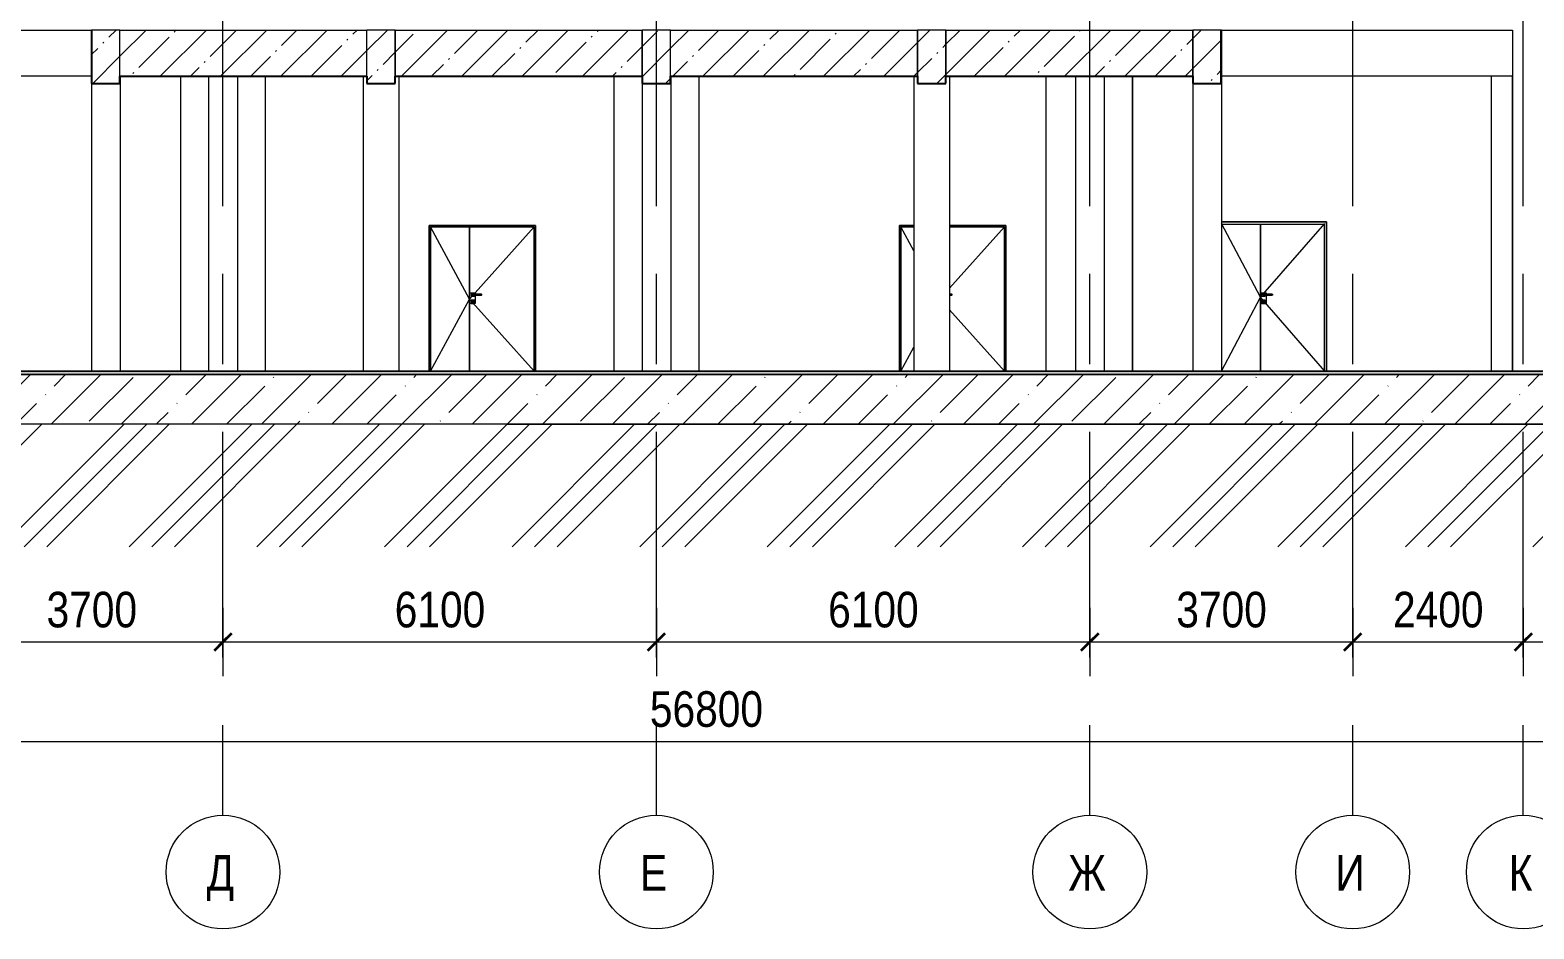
# Model space of a CAD drawing. Header units: millimetres. Extents: x -37960 to 31006, y -24503 to 30326.
# Drawn here: x -12498 to 8667, y -24503 to -11850 of the extents above; entities that cross this region are included whole.
import ezdxf

# ---------------------------------------------------------------- set-up
doc = ezdxf.new("R2010")
doc.units = ezdxf.units.MM
doc.linetypes.add('Осевые', pattern=[6350, 1270, -952.5, 3175, -952.5])
for name, color, linetype, lineweight in [('Двери', 7, 'Continuous', 9), ('Каркас несущий', 7, 'Continuous', 9), ('Каркас несущий-1', 7, 'Continuous', 25), ('Каркас_Импост', 7, 'Continuous', 9), ('Общие ребра', 7, 'Continuous', 9), ('Основа _2_-1', 7, 'Continuous', 9), ('Отделка 1 _4_-1', 7, 'Continuous', 9), ('Панель', 7, 'Continuous', 9), ('Перекрытия', 7, 'Continuous', 9), ('Размеры', 7, 'Continuous', 9), ('Размеры-200', 7, 'Continuous', 9), ('Стены', 7, 'Continuous', 9), ('Фундамент несущей конструкции', 7, 'Continuous', 9), ('Фундамент несущей конструкции-1', 7, 'Continuous', 18), ('Черная _3 сплошная', 7, 'Continuous', 18), ('Штриховка разреза-3', 7, 'Continuous', 9), ('Элементы узлов', 7, 'Continuous', 9)]:
    doc.layers.add(name, color=color, linetype=linetype, lineweight=lineweight)
for name, color, linetype, lineweight, true_color in [('Оси-1', 7, 'Continuous', 18, 0xaaaaaa), ('Оси-2', 7, 'Continuous', 9, 0xaaaaaa), ('Оси-3', 7, 'Осевые', 9, 0xaaaaaa), ('Элементы узлов-2', 7, 'Continuous', 9, 0x585858)]:
    doc.layers.add(name, color=color, linetype=linetype, lineweight=lineweight, true_color=true_color)
doc.styles.add('Arial Narrow', font='ARIALN.TTF', dxfattribs={"height": 500})
doc.dimstyles.new('Диагональ_-_2_5_мм_Arial_narrow', dxfattribs={"dimscale": 304.8, "dimtxt": 511.715487, "dimasz": 0.787402, "dimexe": 1.574803, "dimexo": 0.0625, "dimgap": 0.19685, "dimtad": 1, "dimdec": 0, "dimzin": 0, "dimdsep": 46, "dimtxsty": 'Arial Narrow', "dimblk1": 'OBLIQUE', "dimblk2": 'OBLIQUE', "dimsah": 1, "dimcen": 0.09, "dimdle": 1.574803, "dimazin": 0, "dimtfac": 1, "dimtdec": 4, "dimtix": 1, "dimtmove": 0, "dimatfit": 3, "dimfxl": 1.574803, "dimfxlon": 1, "dimtvp": 1, "dimtolj": 1, "dimtzin": 0, "dimarcsym": 2})
pattern_1 = [(45, (-3145.5, 6475), (-424.264, 424.264), [600, -100, 20, -100]), (45, (-3145.5, 6899), (-424.264, 424.264), [])]

# ---------------------------------------------------------------- blocks, each defined once
blk = doc.blocks.new('Стена монолитная - Стена монолитная-463893-Разрез 3-3')
at = {"layer": 'Стены'}
for p, q in [((-2233, -16700), (-19933, -16700)), ((-343, -16700), (-2233, -16700)), ((2917, -16700), (-343, -16700)), ((5567, -16700), (3977, -16700)), ((11217, -16700), (5567, -16700))]:
    blk.add_line(p, q, dxfattribs=at)
blk = doc.blocks.new('Дверь - Полуторная_001 - ДВ3_20-15-6256087-Разрез 3-3')
at = {"layer": 'Двери'}
for p, q in [((-6313, -15522), (-6313, -15518)), ((-6313, -15518), (-6313, -15522)), ((-6313, -15522), (-6313, -15727)), ((-6313, -15701), (-6313, -15549)), ((-6313, -15549), (-6233, -15549)), ((-6245, -15552), (-6290, -15552)), ((-6290, -15552), (-6290, -15598)), ((-6290, -15598), (-6245, -15598)), ((-6245, -15652), (-6290, -15652)), ((-6290, -15652), (-6290, -15698)), ((-6275, -15568), (-6275, -15583)), ((-6275, -15568), (-6271, -15568)), ((-6275, -15583), (-6275, -15568)), ((-6271, -15583), (-6275, -15583)), ((-6271, -15568), (-6145, -15568)), ((-6145, -15583), (-6271, -15583)), ((-6145, -15568), (-6260, -15568)), ((-6260, -15583), (-6145, -15583)), ((-6245, -15568), (-6245, -15552)), ((-6245, -15598), (-6245, -15583)), ((-6245, -15698), (-6245, -15652)), ((-6233, -15549), (-6233, -15701)), ((-6145, -15568), (-6142, -15568)), ((-6142, -15583), (-6145, -15583)), ((-6139, -15583), (-6139, -15568)), ((-6233, -15701), (-6313, -15701)), ((-6313, -15727), (-6313, -15732)), ((-6313, -15732), (-6313, -15727)), ((-6290, -15698), (-6245, -15698)), ((-6273, -15676), (-6273, -15686)), ((-6273, -15676), (-6273, -15686)), ((-6263, -15686), (-6263, -15676)), ((-6263, -15686), (-6263, -15676))]:
    blk.add_line(p, q, dxfattribs=at)
for centre, radius, start, end in [((-6268, -15669), 8.37, 306.6737, 233.3263), ((-6268, -15669), 8.37, 218.9937, 233.3263), ((-6268, -15686), 5, 180, 0), ((-6268, -15686), 5, 240, 300), ((-6268, -15669), 8.37, 306.6737, 321.0063)]:
    blk.add_arc(centre, radius, start, end, dxfattribs=at)
at = {"layer": 'Каркас_Импост'}
for p, q in [((-6883, -14600), (-6883, -16650)), ((-5383, -14600), (-6883, -14600)), ((-5383, -14600), (-5383, -16650)), ((-6863, -16650), (-6863, -14620)), ((-6863, -14620), (-5403, -14620)), ((-5403, -14620), (-6863, -14620)), ((-6863, -14620), (-6863, -16650)), ((-5403, -14620), (-5403, -16650)), ((-5403, -14620), (-5403, -16650)), ((-6863, -16650), (-6883, -16650)), ((-6853, -16650), (-6863, -16650)), ((-5403, -16650), (-5413, -16650)), ((-5383, -16650), (-5403, -16650))]:
    blk.add_line(p, q, dxfattribs=at)
at = {"layer": 'Панель'}
for p, q in [((-6313, -14621), (-6862, -14621)), ((-6862, -14621), (-6862, -16650)), ((-5404, -14621), (-6313, -14621)), ((-6313, -14621), (-6313, -16650)), ((-6313, -16650), (-6313, -14621)), ((-5404, -16650), (-5404, -14621)), ((-6862, -16650), (-6313, -16650)), ((-6313, -16650), (-5404, -16650))]:
    blk.add_line(p, q, dxfattribs=at)
at = {"layer": 'Элементы узлов'}
for p, q in [((-6313, -15636), (-6862, -14621)), ((-6313, -15636), (-5404, -14621)), ((-6862, -16650), (-6313, -15636)), ((-5404, -16650), (-6313, -15636))]:
    blk.add_line(p, q, dxfattribs=at)
blk = doc.blocks.new('Дверь - Полуторная_001 - ДВ3_20-15-V73-Разрез 3-3')
at = {"layer": 'Двери'}
for p, q in [((442, -15568), (475, -15568)), ((475, -15568), (442, -15568)), ((442, -15583), (475, -15583)), ((475, -15583), (442, -15583)), ((475, -15568), (478, -15568)), ((478, -15583), (475, -15583)), ((481, -15583), (481, -15568))]:
    blk.add_line(p, q, dxfattribs=at)
at = {"layer": 'Каркас_Импост'}
for p, q in [((-263, -14600), (-263, -16650)), ((-60, -14600), (-263, -14600)), ((1237, -14600), (442, -14600)), ((1237, -14600), (1237, -16650)), ((-243, -16650), (-243, -14620)), ((-243, -14620), (-60, -14620)), ((-60, -14620), (-243, -14620)), ((-243, -14620), (-243, -16650)), ((442, -14620), (1217, -14620)), ((1217, -14620), (442, -14620)), ((1217, -14620), (1217, -16650)), ((1217, -14620), (1217, -16650)), ((-243, -16650), (-263, -16650)), ((-233, -16650), (-243, -16650)), ((1217, -16650), (1207, -16650)), ((1237, -16650), (1217, -16650))]:
    blk.add_line(p, q, dxfattribs=at)
at = {"layer": 'Панель'}
for p, q in [((-60, -14621), (-242, -14621)), ((-242, -14621), (-242, -16650)), ((1216, -14621), (442, -14621)), ((1216, -16650), (1216, -14621)), ((-242, -16650), (307, -16650)), ((307, -16650), (1216, -16650))]:
    blk.add_line(p, q, dxfattribs=at)
at = {"layer": 'Элементы узлов'}
for p, q in [((-60, -14957), (-242, -14621)), ((442, -15485), (1216, -14621)), ((1216, -16650), (442, -15786)), ((-242, -16650), (-60, -16314))]:
    blk.add_line(p, q, dxfattribs=at)
blk = doc.blocks.new('Фундаментная плита1 - Фундаментная плита-5964020-Разрез 3-3')
at = {"layer": 'Фундамент несущей конструкции'}
h = blk.add_hatch(dxfattribs=at)
h.set_pattern_fill('FP_1', color=256, style=0, pattern_type=2)
h.set_pattern_definition([(45, (-3145.5, 6475), (-493.914, 493.914), []), (45, (-2651.6, 6475), (-493.914, 493.914), [873.125, -174.625, 6.706, -167.919])])
h.paths.add_polyline_path([(-31683, -17400), (25467, -17400), (25467, -16700), (-31683, -16700)], flags=0)
for p, q in [((2477, -16700), (2917, -16700)), ((2027, -17400), (4427, -17400)), ((6967, -17400), (13367, -17400)), ((7791, -17400), (8667, -17400))]:
    blk.add_line(p, q, dxfattribs=at)
at = {"layer": 'Фундамент несущей конструкции-1'}
for p, q in [((25167, -16700), (-31383, -16700)), ((-5783, -17400), (25467, -17400))]:
    blk.add_line(p, q, dxfattribs=at)
blk = doc.blocks.new('Дверь - Полуторная_001 - ДВ3__21-15-7074132-Разрез 3-3')
at = {"layer": 'Двери'}
for p, q in [((4817, -15522), (4817, -15518)), ((4817, -15518), (4817, -15522)), ((4817, -15522), (4817, -15727)), ((4817, -15701), (4817, -15549)), ((4817, -15549), (4897, -15549)), ((4885, -15552), (4840, -15552)), ((4840, -15552), (4840, -15598)), ((4840, -15598), (4885, -15598)), ((4885, -15652), (4840, -15652)), ((4840, -15652), (4840, -15698)), ((4855, -15568), (4855, -15583)), ((4855, -15568), (4859, -15568)), ((4855, -15568), (4855, -15583)), ((4859, -15583), (4855, -15583)), ((4859, -15568), (4985, -15568)), ((4985, -15583), (4859, -15583)), ((4985, -15568), (4870, -15568)), ((4870, -15583), (4985, -15583)), ((4885, -15568), (4885, -15552)), ((4885, -15598), (4885, -15583)), ((4885, -15698), (4885, -15652)), ((4897, -15549), (4897, -15701)), ((4985, -15568), (4988, -15568)), ((4988, -15583), (4985, -15583)), ((4991, -15583), (4991, -15568)), ((4897, -15701), (4817, -15701)), ((4817, -15727), (4817, -15732)), ((4817, -15732), (4817, -15727)), ((4840, -15698), (4885, -15698)), ((4857, -15676), (4857, -15686)), ((4857, -15676), (4857, -15686)), ((4867, -15686), (4867, -15676)), ((4867, -15686), (4867, -15676))]:
    blk.add_line(p, q, dxfattribs=at)
for centre, radius, start, end in [((4862, -15669), 8.37, 306.6737, 233.3263), ((4862, -15669), 8.37, 218.9937, 233.3263), ((4862, -15686), 5, 180, 0), ((4862, -15686), 5, 240, 300), ((4862, -15669), 8.37, 306.6737, 321.0063)]:
    blk.add_arc(centre, radius, start, end, dxfattribs=at)
at = {"layer": 'Каркас_Импост'}
for p, q in [((5747, -14550), (4267, -14550)), ((4277, -16650), (4277, -14580)), ((4277, -14580), (5717, -14580)), ((5717, -14580), (5717, -16650)), ((5747, -16650), (5747, -14550)), ((4277, -16650), (4247, -16650)), ((5747, -16650), (5717, -16650))]:
    blk.add_line(p, q, dxfattribs=at)
at = {"layer": 'Панель'}
for p, q in [((4817, -14580), (4817, -16650)), ((4817, -16650), (4817, -14580)), ((4268, -16650), (4817, -16650)), ((4817, -16650), (5726, -16650))]:
    blk.add_line(p, q, dxfattribs=at)
at = {"layer": 'Элементы узлов'}
for p, q in [((4817, -15610), (4268, -14571)), ((4817, -15610), (5726, -14571)), ((4268, -16650), (4817, -15610)), ((5726, -16650), (4817, -15610))]:
    blk.add_line(p, q, dxfattribs=at)
blk = doc.blocks.new('Ось сетки - По умолчанию 2-349628-Разрез 3-3')
at = {"layer": 'Оси-1'}
blk.add_circle((-31383, -23703), 800, dxfattribs=at)
blk = doc.blocks.new('DIMBLOCK5-Разрез 3-3')
at = {"layer": 'Размеры-200', "lineweight": 35}
for points in [[(-13483, -20464), (-13363, -20344), (-13603, -20584)], [(-9783, -20464), (-9663, -20344), (-9903, -20584)]]:
    blk.add_hatch(color=256, dxfattribs=at).paths.add_polyline_path(points, flags=0)
at = {"layer": 'Размеры-200'}
for p, q in [((-13483, -19984), (-13483, -20944)), ((-13483, -20464), (-13483, -19984)), ((-9783, -19984), (-9783, -20944)), ((-9783, -20464), (-9783, -19984)), ((-13483, -20464), (-9783, -20464))]:
    blk.add_line(p, q, dxfattribs=at)
at = {"layer": 'Размеры-200', "lineweight": 35}
for p, q in [((-13363, -20344), (-13603, -20584)), ((-13603, -20584), (-13483, -20464)), ((-13483, -20464), (-13363, -20344)), ((-9663, -20344), (-9903, -20584)), ((-9903, -20584), (-9783, -20464)), ((-9783, -20464), (-9663, -20344))]:
    blk.add_line(p, q, dxfattribs=at)
at = {"layer": 'Размеры-200', "color": 0, "insert": (-12266, -19758), "char_height": 500, "width": 1520.53, "attachment_point": 1, "line_spacing_factor": 0.974696, "style": 'Arial Narrow'}
blk.add_mtext('3700', dxfattribs=at)
blk = doc.blocks.new('_Oblique')
at = {"color": 0, "linetype": 'ByBlock', "lineweight": -2}
blk.add_line((-0.5, -0.5), (0.5, 0.5), dxfattribs=at)
blk = doc.blocks.new('DIMBLOCK6-Разрез 3-3')
at = {"layer": 'Размеры-200', "lineweight": 35}
for points in [[(-9783, -20464), (-9663, -20344), (-9903, -20584)], [(-3683, -20464), (-3563, -20344), (-3803, -20584)]]:
    blk.add_hatch(color=256, dxfattribs=at).paths.add_polyline_path(points, flags=0)
at = {"layer": 'Размеры-200'}
for p, q in [((-9783, -19984), (-9783, -20944)), ((-9783, -20464), (-9783, -19984)), ((-3683, -19984), (-3683, -20944)), ((-3683, -20464), (-3683, -19984)), ((-9783, -20464), (-3683, -20464))]:
    blk.add_line(p, q, dxfattribs=at)
at = {"layer": 'Размеры-200', "lineweight": 35}
for p, q in [((-9663, -20344), (-9903, -20584)), ((-9903, -20584), (-9783, -20464)), ((-9783, -20464), (-9663, -20344)), ((-3563, -20344), (-3803, -20584)), ((-3803, -20584), (-3683, -20464)), ((-3683, -20464), (-3563, -20344))]:
    blk.add_line(p, q, dxfattribs=at)
at = {"layer": 'Размеры-200', "color": 0, "insert": (-7366, -19758), "char_height": 500, "width": 1520.53, "attachment_point": 1, "line_spacing_factor": 0.974696, "style": 'Arial Narrow'}
blk.add_mtext('6100', dxfattribs=at)
blk = doc.blocks.new('DIMBLOCK7-Разрез 3-3')
at = {"layer": 'Размеры-200', "lineweight": 35}
for points in [[(-3683, -20464), (-3563, -20344), (-3803, -20584)], [(2417, -20464), (2537, -20344), (2297, -20584)]]:
    blk.add_hatch(color=256, dxfattribs=at).paths.add_polyline_path(points, flags=0)
at = {"layer": 'Размеры-200'}
for p, q in [((-3683, -19984), (-3683, -20944)), ((-3683, -20464), (-3683, -19984)), ((2417, -19984), (2417, -20944)), ((2417, -20464), (2417, -19984)), ((-3683, -20464), (2417, -20464))]:
    blk.add_line(p, q, dxfattribs=at)
at = {"layer": 'Размеры-200', "lineweight": 35}
for p, q in [((-3563, -20344), (-3803, -20584)), ((-3803, -20584), (-3683, -20464)), ((-3683, -20464), (-3563, -20344)), ((2537, -20344), (2297, -20584)), ((2297, -20584), (2417, -20464)), ((2417, -20464), (2537, -20344))]:
    blk.add_line(p, q, dxfattribs=at)
at = {"layer": 'Размеры-200', "color": 0, "insert": (-1266, -19758), "char_height": 500, "width": 1520.53, "attachment_point": 1, "line_spacing_factor": 0.974696, "style": 'Arial Narrow'}
blk.add_mtext('6100', dxfattribs=at)
blk = doc.blocks.new('DIMBLOCK8-Разрез 3-3')
at = {"layer": 'Размеры-200', "lineweight": 35}
for points in [[(2417, -20464), (2537, -20344), (2297, -20584)], [(6117, -20464), (6237, -20344), (5997, -20584)]]:
    blk.add_hatch(color=256, dxfattribs=at).paths.add_polyline_path(points, flags=0)
at = {"layer": 'Размеры-200'}
for p, q in [((2417, -19984), (2417, -20944)), ((2417, -20464), (2417, -19984)), ((6117, -19984), (6117, -20944)), ((6117, -20464), (6117, -19984)), ((2417, -20464), (6117, -20464))]:
    blk.add_line(p, q, dxfattribs=at)
at = {"layer": 'Размеры-200', "lineweight": 35}
for p, q in [((2537, -20344), (2297, -20584)), ((2297, -20584), (2417, -20464)), ((2417, -20464), (2537, -20344)), ((6237, -20344), (5997, -20584)), ((5997, -20584), (6117, -20464)), ((6117, -20464), (6237, -20344))]:
    blk.add_line(p, q, dxfattribs=at)
at = {"layer": 'Размеры-200', "color": 0, "insert": (3634, -19758), "char_height": 500, "width": 1520.53, "attachment_point": 1, "line_spacing_factor": 0.974696, "style": 'Arial Narrow'}
blk.add_mtext('3700', dxfattribs=at)
blk = doc.blocks.new('DIMBLOCK9-Разрез 3-3')
at = {"layer": 'Размеры-200', "lineweight": 35}
for points in [[(6117, -20464), (6237, -20344), (5997, -20584)], [(8517, -20464), (8637, -20344), (8397, -20584)]]:
    blk.add_hatch(color=256, dxfattribs=at).paths.add_polyline_path(points, flags=0)
at = {"layer": 'Размеры-200'}
for p, q in [((6117, -19984), (6117, -20944)), ((6117, -20464), (6117, -19984)), ((8517, -19984), (8517, -20944)), ((8517, -20464), (8517, -19984)), ((6117, -20464), (8517, -20464))]:
    blk.add_line(p, q, dxfattribs=at)
at = {"layer": 'Размеры-200', "lineweight": 35}
for p, q in [((6237, -20344), (5997, -20584)), ((5997, -20584), (6117, -20464)), ((6117, -20464), (6237, -20344)), ((8637, -20344), (8397, -20584)), ((8397, -20584), (8517, -20464)), ((8517, -20464), (8637, -20344))]:
    blk.add_line(p, q, dxfattribs=at)
at = {"layer": 'Размеры-200', "color": 0, "insert": (6684, -19758), "char_height": 500, "width": 1520.53, "attachment_point": 1, "line_spacing_factor": 0.974696, "style": 'Arial Narrow'}
blk.add_mtext('2400', dxfattribs=at)
blk = doc.blocks.new('DIMBLOCK10-Разрез 3-3')
at = {"layer": 'Размеры-200', "lineweight": 35}
for points in [[(8517, -20464), (8637, -20344), (8397, -20584)], [(11717, -20464), (11837, -20344), (11597, -20584)]]:
    blk.add_hatch(color=256, dxfattribs=at).paths.add_polyline_path(points, flags=0)
at = {"layer": 'Размеры-200'}
for p, q in [((8517, -19984), (8517, -20944)), ((8517, -20464), (8517, -19984)), ((11717, -19984), (11717, -20944)), ((11717, -20464), (11717, -19984)), ((8517, -20464), (11717, -20464))]:
    blk.add_line(p, q, dxfattribs=at)
at = {"layer": 'Размеры-200', "lineweight": 35}
for p, q in [((8637, -20344), (8397, -20584)), ((8397, -20584), (8517, -20464)), ((8517, -20464), (8637, -20344)), ((11837, -20344), (11597, -20584)), ((11597, -20584), (11717, -20464)), ((11717, -20464), (11837, -20344))]:
    blk.add_line(p, q, dxfattribs=at)
at = {"layer": 'Размеры-200', "color": 0, "insert": (9484, -19758), "char_height": 500, "width": 1520.53, "attachment_point": 1, "line_spacing_factor": 0.974696, "style": 'Arial Narrow'}
blk.add_mtext('3200', dxfattribs=at)
blk = doc.blocks.new('DIMBLOCK14-Разрез 3-3')
at = {"layer": 'Размеры-200', "lineweight": 35}
for points in [[(-31383, -21864), (-31263, -21744), (-31503, -21984)], [(25417, -21864), (25537, -21744), (25297, -21984)]]:
    blk.add_hatch(color=256, dxfattribs=at).paths.add_polyline_path(points, flags=0)
at = {"layer": 'Размеры-200'}
for p, q in [((-31383, -21384), (-31383, -22344)), ((-31383, -21864), (-31383, -21384)), ((25417, -21384), (25417, -22344)), ((25417, -21864), (25417, -21384)), ((-31863, -21864), (25897, -21864))]:
    blk.add_line(p, q, dxfattribs=at)
at = {"layer": 'Размеры-200', "lineweight": 35}
for p, q in [((-31263, -21744), (-31503, -21984)), ((-31383, -21864), (-31263, -21744)), ((25537, -21744), (25297, -21984)), ((25417, -21864), (25537, -21744)), ((-31503, -21984), (-31383, -21864)), ((25297, -21984), (25417, -21864))]:
    blk.add_line(p, q, dxfattribs=at)
at = {"layer": 'Размеры-200', "color": 0, "insert": (-3775, -21158), "char_height": 500, "width": 1900.66, "attachment_point": 1, "line_spacing_factor": 0.974696, "style": 'Arial Narrow'}
blk.add_mtext('56800', dxfattribs=at)

msp = doc.modelspace()

# ---------------------------------------------------------------- hatches: boundary and pattern name
at = {"layer": 'Каркас несущий'}
h = msp.add_hatch(dxfattribs=at)
h.set_pattern_fill('FP_2', color=256, style=0, pattern_type=2)
h.set_pattern_definition(pattern_1)
h.paths.add_polyline_path([(-11384.1, -12600), (-11232.9, -12600), (-11232.9, -11850), (-11632.9, -11850), (-11632.9, -12600)], flags=0)
h = msp.add_hatch(dxfattribs=at)
h.set_pattern_fill('FP_2', color=256, style=0, pattern_type=2)
h.set_pattern_definition(pattern_1)
h.paths.add_polyline_path([(-7357.9, -12500), (-3882.9, -12500), (-3882.9, -11850), (-7357.9, -11850)], flags=0)
h.paths.add_polyline_path([(-11232.9, -12500), (-7757.9, -12500), (-7757.9, -11850), (-11232.9, -11850)], flags=0)
h.paths.add_polyline_path([(3034.3, -12500), (3867.1, -12500), (3867.1, -11850), (392.1, -11850), (392.1, -12500), (974.5, -12500)], flags=0)
h.paths.add_polyline_path([(-3145, -12500), (-7.9, -12500), (-7.9, -11850), (-3482.9, -11850), (-3482.9, -12500)], flags=0)
h = msp.add_hatch(dxfattribs=at)
h.set_pattern_fill('FP_2', color=256, style=0, pattern_type=2)
h.set_pattern_definition(pattern_1)
h.paths.add_polyline_path([(-7357.9, -12600), (-7357.9, -11850), (-7757.9, -11850), (-7757.9, -12600)], flags=0)
h = msp.add_hatch(dxfattribs=at)
h.set_pattern_fill('FP_2', color=256, style=0, pattern_type=2)
h.set_pattern_definition(pattern_1)
h.paths.add_polyline_path([(-3482.9, -12600), (-3482.9, -11850), (-3882.9, -11850), (-3882.9, -12600)], flags=0)
h = msp.add_hatch(dxfattribs=at)
h.set_pattern_fill('FP_2', color=256, style=0, pattern_type=2)
h.set_pattern_definition(pattern_1)
h.paths.add_polyline_path([(392.1, -12600), (392.1, -11850), (-7.9, -11850), (-7.9, -12600)], flags=0)
h = msp.add_hatch(dxfattribs=at)
h.set_pattern_fill('FP_2', color=256, style=0, pattern_type=2)
h.set_pattern_definition(pattern_1)
h.paths.add_polyline_path([(4267.1, -12600), (4267.1, -11850), (3867.1, -11850), (3867.1, -12600)], flags=0)
at = {"layer": 'Штриховка разреза-3'}
h = msp.add_hatch(dxfattribs=at)
h.set_pattern_fill('FP_3', color=256, style=0, pattern_type=2)
h.set_pattern_definition([(0, (-3145.52, 6475), (812.8, 203.2), [67.056, -542.544, 67.056, -542.544, -3251.2]), (0, (-3145.52, 6475), (812.8, 203.2), [-1219.2, 67.056, -1152.144, 67.056, -542.544, -1422.4]), (0, (-3145.52, 6475), (812.8, 203.2), [-3048, 67.056, -339.344, 67.056, -948.944]), (120, (-2840.72, 6576.6), (-582.3764, 602.3054), [67.056, -542.544, 67.056, -3793.744]), (120, (-2840.72, 6576.6), (-582.3764, 602.3054), [-676.656, -542.544, 67.056, -1152.144, -2032]), (120, (-2840.72, 6576.6), (-582.3764, 602.3054), [-2438.4, 67.056, -542.544, 67.056, -1355.344]), (120, (-2840.72, 6576.6), (-582.3764, 602.3054), [-3115.056, -339.344, 67.056, -948.944]), (240, (-2739.12, 6983), (-230.4236, -805.5054), [67.056, -542.544, 67.056, -542.544, -3251.2]), (240, (-2739.12, 6983), (-230.4236, -805.5054), [-1219.2, 67.056, -1152.144, 67.056, -542.544, -1422.4]), (240, (-2739.12, 6983), (-230.4236, -805.5054), [-3048, 67.056, -339.344, 67.056, -948.944])])
h.paths.add_polyline_path([(974.5, -16700), (17467.1, -16700), (17467.1, -16655), (-24032.9, -16655), (-24032.9, -16700), (-3145, -16700)], flags=0)
h.paths.add_polyline_path([(23632.1, -16700), (23767.1, -16700), (23767.1, -16655), (17967.1, -16655), (17967.1, -16700), (21572.3, -16700)], flags=0)
at = {"layer": 'Элементы узлов-2'}
h = msp.add_hatch(dxfattribs=at)
h.set_pattern_fill('FP_13', color=256, style=0, pattern_type=2)
h.set_pattern_definition([(45, (-3145.5, 6475), (-898.026, 898.026), []), (45, (-2828, 6475), (0, 1796.05), []), (45, (-3463, 6475), (0, 1796.05), [])])
h.paths.add_polyline_path([(974.5, -19125.1), (26572.1, -19125.1), (26572.1, -7620), (29811.4, -7620), (29811.4, -6620), (25717.1, -6620), (25717.1, -6350), (25542.1, -6350), (25542.1, -10450), (25467.1, -10450), (25467.1, -17400), (-31682.9, -17400), (-31682.9, -6620), (-36101.4, -6620), (-36101.4, -7620), (-32682.9, -7620), (-32682.9, -19125.1), (-3145, -19125.1)], flags=0)

# ---------------------------------------------------------------- linework, layer by layer
at = {"layer": 'Каркас несущий'}
for p, q in [((-15732.9, -11850), (-11632.9, -11850)), ((-11232.9, -11850), (-11632.9, -11850)), ((-11632.9, -12500), (-11632.9, -11850)), ((-11232.9, -11850), (-7757.9, -11850)), ((-11232.9, -12500), (-11232.9, -11850)), ((-7357.9, -11850), (-7757.9, -11850)), ((-7757.9, -12500), (-7757.9, -11850)), ((-7357.9, -11850), (-3882.9, -11850)), ((-7357.9, -12500), (-7357.9, -11850)), ((-3482.9, -11850), (-3882.9, -11850)), ((-3882.9, -11851), (-3882.9, -12500)), ((-3482.9, -11850), (-7.9, -11850)), ((-3482.9, -12500), (-3482.9, -11851)), ((392.1, -11850), (-7.9, -11850)), ((-7.9, -11850), (-7.9, -12500)), ((392.1, -11850), (3867.1, -11850)), ((392.1, -12500), (392.1, -11850)), ((4267.1, -11850), (3867.1, -11850)), ((3867.1, -11851), (3867.1, -12500)), ((4267.1, -11850), (8365.1, -11850)), ((4267.1, -12500), (4267.1, -11851)), ((-11634.9, -12500), (-15732.9, -12500)), ((-7809.9, -12500), (-11232.9, -12500)), ((-3884.9, -12500), (-7307.9, -12500)), ((-59.9, -12500), (-3480.9, -12500)), ((3865.1, -12500), (442.1, -12500)), ((4269.1, -12500), (4267.1, -12500)), ((8365.1, -12500), (4269.1, -12500))]:
    msp.add_line(p, q, dxfattribs=at)
at = {"layer": 'Каркас несущий-1'}
for p, q in [((-11632.9, -11850), (-11632.9, -12600)), ((4267.1, -12600), (4267.1, -11850)), ((-11632.9, -12600), (-11232.9, -12600)), ((-11232.9, -12600), (-11232.9, -12500)), ((-11232.9, -12500), (-7757.9, -12500)), ((-7757.9, -12500), (-7757.9, -12600)), ((-7757.9, -12600), (-7357.9, -12600)), ((-7357.9, -12600), (-7357.9, -12500)), ((-7357.9, -12500), (-3882.9, -12500)), ((-3882.9, -12500), (-3882.9, -12600)), ((-3882.9, -12600), (-3482.9, -12600)), ((-3482.9, -12600), (-3482.9, -12500)), ((-3482.9, -12500), (-7.9, -12500)), ((-7.9, -12500), (-7.9, -12600)), ((-7.9, -12600), (392.1, -12600)), ((392.1, -12600), (392.1, -12500)), ((392.1, -12500), (3867.1, -12500)), ((3867.1, -12500), (3867.1, -12600)), ((3867.1, -12600), (4267.1, -12600))]:
    msp.add_line(p, q, dxfattribs=at)
at = {"layer": 'Общие ребра'}
msp.add_line((17467.1, -16655), (-24032.9, -16655), dxfattribs=at)
at = {"layer": 'Оси-3'}
for p, q in [((-9782.9, -22903.4), (-9782.9, 29000)), ((-3682.9, -22903.4), (-3682.9, 29000)), ((2417.1, -22903.4), (2417.1, 29000)), ((6117.1, -22903.4), (6117.1, 29000)), ((8517.1, -22903.4), (8517.1, 29000))]:
    msp.add_line(p, q, dxfattribs=at)
at = {"layer": 'Основа _2_-1'}
msp.add_line((-24032.9, -16700), (17467.1, -16700), dxfattribs=at)
at = {"layer": 'Отделка 1 _4_-1'}
msp.add_line((17467.1, -16650), (-24032.9, -16650), dxfattribs=at)
at = {"layer": 'Перекрытия'}
for p, q in [((-11632.9, -16650), (-11232.9, -16650)), ((-11232.9, -16700), (-11632.9, -16700)), ((-10382.9, -16650), (-9182.9, -16650)), ((-9182.9, -16700), (-10382.9, -16700)), ((-9982.9, -16650), (-9582.9, -16650)), ((-9582.9, -16700), (-9982.9, -16700)), ((-7807.9, -16650), (-7307.9, -16650)), ((-7307.9, -16700), (-7807.9, -16700)), ((-4282.9, -16650), (-3082.9, -16650)), ((-3082.9, -16700), (-4282.9, -16700)), ((-3882.9, -16650), (-3482.9, -16650)), ((-3882.9, -16650), (-3482.9, -16650)), ((-3482.9, -16700), (-3882.9, -16700)), ((-3482.9, -16700), (-3882.9, -16700)), ((-57.9, -16650), (442.1, -16650)), ((442.1, -16700), (-57.9, -16700)), ((1817.1, -16650), (3017.1, -16650)), ((3017.1, -16700), (1817.1, -16700)), ((2217.1, -16650), (2617.1, -16650)), ((2617.1, -16700), (2217.1, -16700)), ((2417.1, -16650), (6547.1, -16650)), ((6547.1, -16700), (2417.1, -16700)), ((2467.1, -16650), (2667.1, -16650)), ((2667.1, -16700), (2467.1, -16700)), ((3867.1, -16650), (4267.1, -16650)), ((4267.1, -16700), (3867.1, -16700)), ((6547.1, -16650), (8667.1, -16650)), ((8667.1, -16700), (6547.1, -16700)), ((8067.1, -16650), (8367.1, -16650)), ((8367.1, -16700), (8067.1, -16700)), ((8467.1, -16650), (10717.1, -16650)), ((10717.1, -16700), (8467.1, -16700))]:
    msp.add_line(p, q, dxfattribs=at)
at = {"layer": 'Стены'}
for p, q in [((-11632.9, -11851), (-11634.9, -11851)), ((-11634.9, -11851), (-11634.9, -16650)), ((-11632.9, -12600), (-11632.9, -11851)), ((-11232.9, -12600), (-11232.9, -11851)), ((-7757.9, -12600), (-7757.9, -11851)), ((-7357.9, -11851), (-7357.9, -12600)), ((-3882.9, -12600), (-3882.9, -11851)), ((-3482.9, -12600), (-3482.9, -11851)), ((-3482.9, -12500), (-3482.9, -11851)), ((-7.9, -12600), (-7.9, -11851)), ((392.1, -11851), (392.1, -12600)), ((3867.1, -12600), (3867.1, -11851)), ((4267.1, -12600), (4267.1, -11851)), ((4269.1, -11851), (4267.1, -11851)), ((4269.1, -11851), (4269.1, -16650)), ((8365.1, -11850), (8365.1, -16650)), ((-11232.9, -12600), (-11632.9, -12600)), ((-11230.9, -12500), (-11230.9, -16650)), ((-10382.9, -12500), (-10382.9, -16650)), ((-9984.9, -12500), (-9984.9, -16650)), ((-9580.9, -12500), (-9580.9, -16650)), ((-9182.9, -16650), (-9182.9, -12500)), ((-7809.9, -12500), (-7809.9, -16650)), ((-7357.9, -12600), (-7757.9, -12600)), ((-7305.9, -12500), (-7305.9, -16650)), ((-4282.9, -12500), (-4282.9, -16650)), ((-3884.9, -12499.6), (-3884.9, -16650)), ((-3482.9, -12600), (-3882.9, -12600)), ((-3480.9, -12500), (-3480.9, -16650)), ((-3082.9, -16650), (-3082.9, -12500)), ((-59.9, -12500), (-59.9, -16650)), ((392.1, -12600), (-7.9, -12600)), ((444.1, -12500), (444.1, -16650)), ((1797.1, -12500), (1797.1, -16650)), ((2215.1, -12500), (2215.1, -16650)), ((2619.1, -12500), (2619.1, -16650)), ((3017.1, -16650), (3017.1, -12500)), ((3017.1, -16650), (3017.1, -12500)), ((3019.1, -12500), (3019.1, -16650)), ((3865.1, -12500), (3865.1, -16650)), ((4267.1, -12600), (3867.1, -12600)), ((8065.1, -12500), (8065.1, -16650)), ((8365.1, -16650), (8365.1, -12500)), ((8365.1, -16650), (8365.1, -12500)), ((-6882.9, -16640), (-6882.9, -14600)), ((-6882.9, -14600), (-5382.9, -14600)), ((-5382.9, -14600), (-5382.9, -16640)), ((-262.9, -16640), (-262.9, -14600)), ((-262.9, -14600), (-59.9, -14600)), ((442.1, -14600), (1237.1, -14600)), ((1237.1, -14600), (1237.1, -16640)), ((4267.1, -14550), (5747.1, -14550)), ((5747.1, -14550), (5747.1, -16640)), ((-15934.9, -16650), (-6882.9, -16650)), ((-11634.9, -16650), (-11232.9, -16650)), ((-10382.9, -16650), (-9182.9, -16650)), ((-9984.9, -16650), (-9582.9, -16650)), ((-7809.9, -16650), (-7307.9, -16650)), ((-6882.9, -16650), (-6882.9, -16640)), ((-5382.9, -16640), (-5382.9, -16650)), ((-5382.9, -16650), (-262.9, -16650)), ((-4282.9, -16650), (-3082.9, -16650)), ((-3884.9, -16650), (-3482.9, -16650)), ((-262.9, -16650), (-262.9, -16640)), ((-59.9, -16650), (442.1, -16650)), ((1237.1, -16640), (1237.1, -16650)), ((1237.1, -16650), (2617.1, -16650)), ((1797.1, -16650), (3017.1, -16650)), ((2215.1, -16650), (2617.1, -16650)), ((2619.1, -16650), (4247.1, -16650)), ((3865.1, -16650), (4267.1, -16650)), ((5747.1, -16640), (5747.1, -16650)), ((5747.1, -16650), (8365.1, -16650)), ((8065.1, -16650), (8365.1, -16650)), ((8365.1, -16650), (8917.1, -16650))]:
    msp.add_line(p, q, dxfattribs=at)
at = {"layer": 'Черная _3 сплошная'}
msp.add_line((25467.1, -17400), (-31682.9, -17400), dxfattribs=at)

# ---------------------------------------------------------------- block references
at = {"layer": 'Двери'}
for name in ['Дверь - Полуторная_001 - ДВ3_20-15-6256087-Разрез 3-3', 'Дверь - Полуторная_001 - ДВ3_20-15-V73-Разрез 3-3', 'Дверь - Полуторная_001 - ДВ3__21-15-7074132-Разрез 3-3']:
    msp.add_blockref(name, (0, 0), dxfattribs=at)
at = {"layer": 'Оси-1'}
for p in [(21600, 0), (27700, 0), (33800, 0), (37500, 0), (39900, 0)]:
    msp.add_blockref('Ось сетки - По умолчанию 2-349628-Разрез 3-3', p, dxfattribs=at)
at = {"layer": 'Стены'}
msp.add_blockref('Стена монолитная - Стена монолитная-463893-Разрез 3-3', (0, 0), dxfattribs=at)
at = {"layer": 'Фундамент несущей конструкции'}
msp.add_blockref('Фундаментная плита1 - Фундаментная плита-5964020-Разрез 3-3', (0, 0), dxfattribs=at)

# ---------------------------------------------------------------- texts
at = {"layer": 'Оси-2', "char_height": 500, "attachment_point": 1, "style": 'Arial Narrow'}
for s, insert, width in [('\\fArial Narrow|b0|i0|c204|p34|;Д', (-10013.6, -23464.9), 464.979), ('\\fArial Narrow|b0|i0|c204|p34|;Е', (-3913.6, -23464.9), 464.979), ('\\fArial Narrow|b0|i0|c204|p34|;Ж', (2114.4, -23464.9), 641.35), ('\\fArial Narrow|b0|i0|c204|p34|;И', (5873.4, -23464.9), 497.046), ('\\fArial Narrow|b0|i0|c204|p34|;К', (8313.4, -23464.9), 400.844)]:
    msp.add_mtext(s, dxfattribs=dict(at, insert=insert, width=width))

# ---------------------------------------------------------------- dimensions: what is measured, and where the dimension line sits
at = {"layer": 'Размеры'}
for base, p1, p2, override, picture, middle in [((-9782.9, -20464.5), (-13482.9, -19984.5), (-9782.9, -19984.5), {"dimpost": '<>', "dimfxl": 3700}, 'DIMBLOCK5-Разрез 3-3', (-11632.9, -20149.2)), ((-3682.9, -20464.5), (-9782.9, -19984.5), (-3682.9, -19984.5), {"dimpost": '<>', "dimfxl": 6100}, 'DIMBLOCK6-Разрез 3-3', (-6732.9, -20149.2)), ((2417.1, -20464.5), (-3682.9, -19984.5), (2417.1, -19984.5), {"dimpost": '<>', "dimfxl": 6100}, 'DIMBLOCK7-Разрез 3-3', (-632.9, -20149.2)), ((6117.1, -20464.5), (2417.1, -19984.5), (6117.1, -19984.5), {"dimpost": '<>', "dimfxl": 3700}, 'DIMBLOCK8-Разрез 3-3', (4267.1, -20149.2)), ((8517.1, -20464.5), (6117.1, -19984.5), (8517.1, -19984.5), {"dimpost": '<>', "dimfxl": 2400}, 'DIMBLOCK9-Разрез 3-3', (7317.1, -20149.2)), ((11717.1, -20464.5), (8517.1, -19984.5), (11717.1, -19984.5), {"dimpost": '<>', "dimfxl": 3200}, 'DIMBLOCK10-Разрез 3-3', (10117.1, -20149.2)), ((25417.1, -21864.5), (-31382.9, -21384.5), (25417.1, -21384.5), {"dimpost": '<>', "dimfxl": 56800}, 'DIMBLOCK14-Разрез 3-3', (-2982.9, -21549.2))]:
    dim = msp.add_linear_dim(base=base, p1=p1, p2=p2, dimstyle='Диагональ_-_2_5_мм_Arial_narrow', override=override, dxfattribs=at)
    dim.commit()
    dim.dimension.update_dxf_attribs({"geometry": picture, "text_midpoint": middle})

doc.saveas('drawing.dxf')
